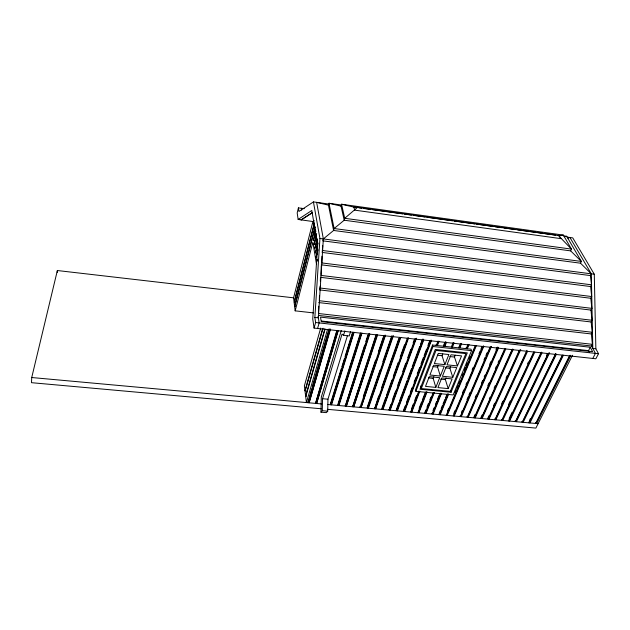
<?xml version="1.0" encoding="UTF-8"?>
<svg xmlns="http://www.w3.org/2000/svg" width="630" height="630" viewBox="0 0 630 630"><rect width="100%" height="100%" fill="white"/><g stroke="black" fill="none" stroke-linecap="round" stroke-linejoin="round"><path stroke-width="0.94" d="M341.271 330.585L321.3 397.152L320.961 412.162L326.364 412.642L327.718 411.185L327.954 399.215L347.429 335.672M320.961 412.162L322.284 410.697L322.552 398.719L342.035 334.12L343.523 335.317L349.248 335.94L350.619 331.49M322.253 251.787L322.717 245.684M318.693 306.235L318.481 313.519L592.397 344.334L591.349 333.963L592.216 332.262L591.16 321.985L592.027 320.268L590.979 310.086L591.846 308.369L590.806 298.274L591.657 296.541L590.625 286.548L591.476 284.807L590.46 275.593L591.31 273.845L569.929 237.494L567.52 237.817M319.457 295.809L319.315 300.723L592.216 332.262M591.16 321.985L319.63 289.91L320.205 286.083M320.339 281.216L320.457 277.318L590.979 310.086M320.993 274.467L321.245 265.789M321.977 256.245L321.78 262.923L591.657 296.541M293.462 297.809L57.361 270.53L31.728 377.527L31.5 382.686L321.402 408.783M57.243 272.459L57.361 270.53M567.087 237.1L572.764 237.888L594.295 274.231L595.862 348.776L598.5 353.729L595.854 358.777L314.079 328.08L315.614 322.529L314.858 317.449L319.938 238.486L313.433 201.907L329.277 204.104M304.282 208.688L298.407 207.884L297.187 212.964L298.14 219.453L312.992 221.539L314.339 220.736M314.346 222.949L294.108 302.203L293.572 297.817L312.937 221.437L314.346 229.47L294.612 306.345L295.557 306.456M314.441 223.5L294.178 302.794L294.612 306.345M315.071 226.658L314.346 229.47L315.315 229.596M315.165 227.217L294.69 306.944L295.171 310.842L313.504 312.905M315.827 231.257L313.338 240.786L315.724 230.69M295.171 310.842L312.85 242.188L316.536 264.466M316.536 235.187L314.008 244.818L316.685 233.667M317.126 238.699L314.685 248.913L317.229 239.282M317.859 242.747L315.378 253.055L317.961 243.338M590.46 275.593L322.836 240.849L323.348 238.927L333.601 230.462L328.466 205.159L328.962 203.277L341.602 205.041M317.788 249.764L316.079 257.26L317.89 250.362M317.142 259.174L316.788 261.513L317.244 259.788M580.537 263.206L333.601 230.462L334.12 228.532L344.2 220.224L341.035 206.128L341.555 204.23L563.354 235.084L571.481 249.11L570.662 250.882L581.364 261.442L580.537 263.206L591.31 273.845L592.806 348.437L595.862 348.776M317.583 328.466L319.142 322.914L318.118 316.315M320.686 328.088L304.377 385.859L304.967 390.718L306.03 390.82M304.967 390.718L322.662 328.443M323.048 328.23L305.062 391.474L305.621 396.026L306.684 396.128M305.621 396.026L324.836 328.852M325.001 329.427L305.715 396.79L306.424 402.57L327.529 329.372M329.238 329.561L308.038 402.72L311.74 388.812M312.283 386.938L329.112 328.813M330.38 329.687L309.109 402.814L330.254 328.939M337.192 330.427L315.543 403.405L336.499 331.553M338.318 330.553L316.614 403.499L337.908 330.742M343.523 335.317L344.878 330.868M341.31 368.629L330.356 403.988L331.411 404.09L331.537 404.862L354.123 332.278M341.885 366.77L344.484 358.391M345.059 356.533L352.272 333.27M330.474 404.759L352.997 332.152M331.411 404.09L353.682 332.459M338.066 403.735L360.399 333.191M360.856 333.01L337.9 405.437L337.774 404.665L338.83 404.767L338.956 405.539L361.974 333.136M338.83 404.767L361.518 333.317M368.684 333.868L345.295 406.114L364.628 345.161M365.825 341.452L367.92 334.971M369.802 333.987L346.35 406.208L369.605 333.341M376.488 334.719L352.674 406.783L375.968 335.002M377.567 334.932L353.721 406.885L377.079 335.121M363.329 396.435L375.567 360.084M378.394 351.697L383.725 335.845M360.021 407.46L384.221 335.664M385.332 335.782L361.069 407.555L385.15 335.034M367.51 406.421L379.961 370.164M382.835 361.793L391.773 335.759M391.97 336.507L367.345 408.122L367.188 407.358L368.235 407.452L368.385 408.216L393.388 335.695M368.235 407.452L392.876 335.885M399.68 337.349L374.637 408.791L378.701 395.963M381.623 387.615L398.829 338.46M400.782 337.467L375.677 408.886L375.519 408.114L400.255 337.648M382.071 407.76L385.702 397.585M386.363 395.734L391.978 380M393.293 376.299L398.247 362.423M400.231 356.871L404.515 344.846M407.366 338.184L381.914 409.453L381.741 408.681L382.78 408.776L382.945 409.547L408.46 338.302M382.78 408.776L408.256 337.562M415.02 339.019L389.159 410.114L390.655 404.728M392.671 399.192L395.687 390.884M397.703 385.347L400.719 377.039M402.735 371.503L405.752 363.195M407.767 357.659L410.784 349.351M413.13 342.893L414.469 339.2M416.446 338.216L390.19 410.209L390.017 409.437L415.894 338.397M396.538 409.083L398.924 402.641M399.601 400.798L407.098 380.544M407.775 378.701L411.524 368.574M412.209 366.731L419.706 346.476M420.383 344.634L422.084 340.035M422.99 338.932L396.38 410.768L396.199 410.004L397.223 410.099L397.404 410.862L423.738 339.972M397.223 410.099L423.171 340.153M405.114 406.066L403.381 410.658L404.413 410.752L404.602 411.524L431.329 340.798M406.5 402.397L408.917 395.963M410.303 392.293L412.036 387.702M414.107 382.19L415.839 377.598M417.217 373.921L419.643 367.495M421.029 363.817L423.447 357.391M424.14 355.556L426.557 349.122M427.943 345.453L429.676 340.861M403.57 411.429L430.251 340.68M404.413 410.752L431.101 340.058M432.542 345.027L415.501 389.828L415.91 391.348L453.167 394.939L471.539 350.666L471.004 349.177L432.542 345.027L432.999 346.516L415.91 391.348M411.595 408.579L413.343 404.019M414.745 400.365L416.493 395.805M418.792 391.088L410.744 412.083L410.547 411.319L411.571 411.406L411.768 412.177L419.832 391.191M437.984 341.082L436.314 345.437L436.078 344.689L437.157 344.807L437.385 345.547L439.063 341.2M411.571 411.406L419.281 391.348M437.157 344.807L438.488 341.334M421.312 388.552L435.999 350.422L465.893 353.611L450.363 391.372L421.312 388.552L420.612 386.001M419.108 408.327L421.588 401.956M422.297 400.137L425.14 392.852M446.323 342.744L444.993 346.146L443.922 346.035L443.677 345.287L444.678 342.736M417.887 412.737L426.061 391.789M443.922 346.035L445.583 341.767M426.526 392.041L418.706 412.059L418.911 412.823L427.101 391.891M444.993 346.146L444.748 345.405L446.079 342.003M435.834 387.395L439.693 377.685L429.282 376.645L425.502 386.387L435.834 387.395L433.172 378.386L433.857 376.63M440.338 376.055L444.213 366.298L433.716 365.211L429.912 375L440.338 376.055L437.598 367.093L438.291 365.329M444.874 364.628L448.891 354.532L438.291 353.406L434.361 363.541L444.874 364.628L442.055 355.722L442.772 353.895M425.88 409.894L424.801 412.619L425.817 412.713L426.03 413.477L434.33 392.592M426.959 407.169L428.4 403.539M429.841 399.908L430.92 397.183M425.014 413.382L433.298 392.49M451.332 347.059L453.049 342.728M425.817 412.713L433.755 392.742M453.521 342.972L452.151 346.429L452.395 347.169L454.12 342.846M432.991 410.547L434.086 407.83M435.543 404.208L436.637 401.491M437.37 399.68L439.197 395.144M448.182 388.6L452.135 378.929L441.787 377.898L437.913 387.6L448.182 388.6L445.386 379.606L446.087 377.858M452.797 377.307L456.766 367.589L446.323 366.518L442.433 376.26L452.797 377.307L449.915 368.361L450.623 366.597M457.443 365.928L461.554 355.879L451.017 354.761L446.993 364.849L457.443 365.928L454.474 357.037L455.206 355.218M440.512 393.183L432.109 414.028L431.897 413.264L432.904 413.359L433.117 414.123L441.543 393.285M460.538 343.547L458.798 347.862L458.545 347.122M432.904 413.359L440.953 393.435M461.002 343.783L459.609 347.232L459.861 347.981L461.609 343.665M439.33 413.004L440.441 410.295M441.181 408.484L442.291 405.775M443.032 403.972L444.882 399.452M445.623 397.64L446.733 394.931M447.702 393.876L439.181 414.674L438.96 413.91L439.968 414.005L440.189 414.768L448.725 393.978M468.003 344.358L466.239 348.666L465.98 347.925L467.035 348.036L467.295 348.776L469.066 344.476M439.968 414.005L448.127 394.128M467.035 348.036L468.444 344.594M451.064 392.269L467.302 352.871L435.251 349.445L419.958 389.253L451.064 392.269L450.521 390.545M447.505 410.933L448.639 408.216M455.041 392.829L456.167 390.112M456.923 388.3L458.049 385.591M458.805 383.78L459.931 381.063M462.192 375.63L462.948 373.818M464.452 370.196L465.578 367.487M466.334 365.676L467.46 362.959M468.972 359.336L470.098 356.619M446.229 415.32L475.264 345.594M475.674 345.878L447.009 414.642L447.237 415.406L476.327 345.705M453.781 413.39L454.923 410.681M462.554 392.616L463.704 389.907M465.987 384.489L466.751 382.686M472.091 370.046L473.24 367.337M478.958 353.792L480.107 351.083M480.863 349.272L482.013 346.563M453.253 415.958L482.674 346.398M483.446 345.775L454.017 415.288L454.254 416.052L483.73 346.516M461.562 412.233L462.333 410.429M466.964 399.617L468.129 396.916M468.901 395.112L470.059 392.411M483.966 359.982L485.131 357.281M485.903 355.477L487.061 352.776M460.254 416.595L490.053 347.201M491.495 346.421L461.255 416.69L461.01 415.926L490.817 346.579M475.201 397.601L476.374 394.9M481.462 383.221L482.635 380.52M484.202 376.929L484.982 375.134M489.675 364.345L490.849 361.651M495.936 349.965L497.109 347.272M467.232 417.233L497.794 347.106M498.456 348.122L468.224 417.32L467.98 416.564L498.157 347.382M475.115 414.414L473.925 417.107L474.918 417.194L475.17 417.958L505.772 348.918M487.793 385.725L488.982 383.032M495.322 368.692L496.511 365.998M498.094 362.415L498.889 360.62M474.177 417.863L504.732 348.807M474.918 417.194L505.079 349.083M482.052 415.052L480.848 417.737L481.84 417.832L482.1 418.588L513.072 349.713M489.274 398.955L490.069 397.168M494.085 388.222L495.282 385.536M481.107 418.493L512.033 349.603M481.84 417.832L512.765 348.981M488.967 415.69L487.746 418.367L488.73 418.462L488.998 419.218L520.75 349.618M493.432 405.877L494.644 403.2M506.008 378.213L507.229 375.535M488.014 419.123L519.309 350.398M488.73 418.462L520.026 349.776M501.606 403.862L502.834 401.192M494.897 419.753L526.963 350.296M527.586 351.296L495.881 419.84L495.605 419.084L526.853 351.453M508.536 404.523L510.198 400.971M527.633 363.675L528.468 361.896M501.756 420.375L533.775 351.973M534.807 352.083L502.732 420.47L502.456 419.714L534.059 352.241M509.15 418.477L512.088 412.272M508.591 421.005L540.973 352.761M541.997 352.871L509.568 421.092L509.284 420.336L541.658 352.139M546.525 355.462L547.375 353.69M548.139 353.54L515.403 421.62L515.112 420.872L516.08 420.958L516.372 421.714L549.588 352.768M516.08 420.958L548.824 352.918M555.715 353.438L522.191 422.242L521.9 421.486L522.861 421.572L523.16 422.328L556.306 354.43M522.861 421.572L555.951 353.698M529.523 420.344L530.389 418.588M528.956 422.856L562.401 355.099M563.417 355.21L529.924 422.951L529.617 422.195L562.629 355.351M535.705 423.47L569.496 355.871M570.504 355.981L536.665 423.565L536.358 422.809L570.15 355.249M572.465 355.265L535.894 428.093L327.285 409.311M589.31 352.099L588.538 350.627L590.271 347.256L320.528 317.126L321.245 321.654L592.594 351.674L590.271 347.256M592.791 358.446L595.429 353.391L591.531 346.02L592.397 344.334M563.354 235.084L559.109 235.612L357.478 207.396L344.728 218.295L344.2 220.224L570.662 250.882M313.433 201.907L298.951 211.467L298.407 207.884M298.14 219.453L311.779 210.483L317.701 244.842L312.748 319.016L314.079 328.08M301.116 219.846L312.535 212.491M301.132 219.949L312.551 212.601M568.024 237.872L569.929 237.494M564.212 236.628L566.693 236.305L581.364 261.442L334.12 228.532L328.962 203.277L341.035 206.128M357.478 207.396L353.895 207.12L341.555 204.23L344.728 218.295L571.481 249.11L558.149 235.266M322.284 410.697L327.718 411.185M322.552 398.719L327.954 399.215M307.936 401.94L309.015 402.042M315.433 402.625L316.504 402.727M345.161 405.342L346.216 405.437M352.532 406.011L353.58 406.114M359.872 406.689L360.919 406.783M374.48 408.019L375.519 408.114M388.978 409.342L390.017 409.437M460.01 415.831L461.01 415.926M466.98 416.469L467.98 416.564M494.629 418.997L495.605 419.084M501.48 419.619L502.456 419.714M508.308 420.249L509.284 420.336M528.657 422.108L529.617 422.195M535.398 422.722L536.358 422.809M31.728 377.527L321.647 403.956M327.521 404.491L538.107 423.691M428.526 377.921L433.172 378.386M440.764 379.142L445.386 379.606M432.912 366.613L437.598 367.093M445.26 367.881L449.915 368.361M437.33 355.225L442.055 355.722M449.781 356.541L454.474 357.037M432.999 346.516L471.539 350.666M443.677 345.287L444.748 345.405M321.45 321.032L588.538 350.627M315.614 322.529L598.5 353.729M318.945 315.48L591.531 346.02M314.858 317.449L318.355 317.835L323.348 238.927L316.646 202.356L328.466 205.159M318.804 302.589L591.349 333.963M320.142 288.028L592.027 320.268M320.969 275.428L591.846 308.369M321.268 264.828L590.806 298.274M322.591 250.512L591.476 284.807M322.08 252.425L590.625 286.548M317.386 241.613L316.37 241.479L315.772 237.998M313.913 244.243L314.921 244.369M316.685 237.549L315.677 237.423L315.087 233.982M319.938 238.486L594.295 274.231M313.244 240.211L314.244 240.337M563.944 235.927L566.693 236.305M356.816 207.522L353.895 207.12L354.635 210.136L560.834 238.62L559.109 235.612M358.769 207.798L361.691 208.199M363.644 208.475L370.464 209.42M372.417 209.688L384.111 211.31M386.056 211.585L402.633 213.885M404.578 214.153L411.406 215.106M413.351 215.373L425.045 216.996M426.998 217.271L452.34 220.784M454.285 221.059L474.76 223.902M476.705 224.17L493.274 226.469M495.227 226.737L502.047 227.69M504 227.958L515.694 229.58M517.647 229.855L542.989 233.368M544.934 233.643L555.66 235.132M314.409 230.021L315.024 233.423M316.473 242.062L317.111 245.598M317.173 246.188L317.819 249.771M301.361 208.286L301.644 210.081"/></g></svg>
